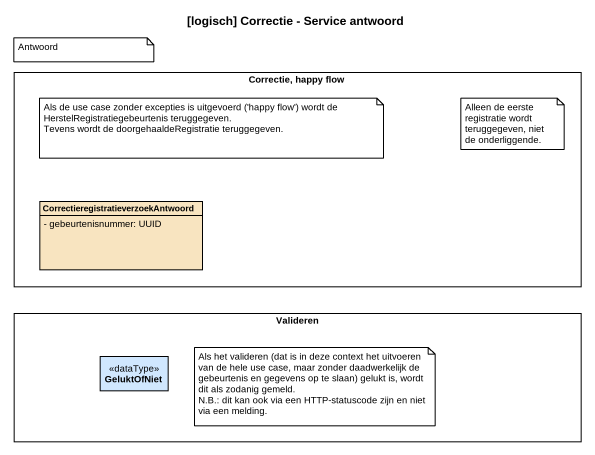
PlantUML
@startuml
title [logisch] Correctie - Service antwoord
hide circle
hide empty members
skinparam classAttributeIconSize 0
rectangle "Correctie, happy flow" as Correctie_happy_flow {
  class "CorrectieregistratieverzoekAntwoord" as CorrectieregistratieverzoekA #F8E4C0 {
    - gebeurtenisnummer: UUID
  }
}
rectangle Valideren {
  class GeluktOfNiet <<dataType>> #D0E7FE
}
note as N1
  Antwoord
end note
note as N2
  Als de use case zonder excepties is uitgevoerd ('happy flow') wordt de HerstelRegistratiegebeurtenis teruggegeven.
  Tevens wordt de doorgehaaldeRegistratie teruggegeven.
end note
note as N3
  Alleen de eerste registratie wordt teruggegeven, niet de onderliggende.
end note
note as N4
  Als het valideren (dat is in deze context het uitvoeren van de hele use case, maar zonder daadwerkelijk de gebeurtenis en gegevens op te slaan) gelukt is, wordt dit als zodanig gemeld.
  N.B.: dit kan ook via een HTTP-statuscode zijn en niet via een melding.
end note
@enduml
